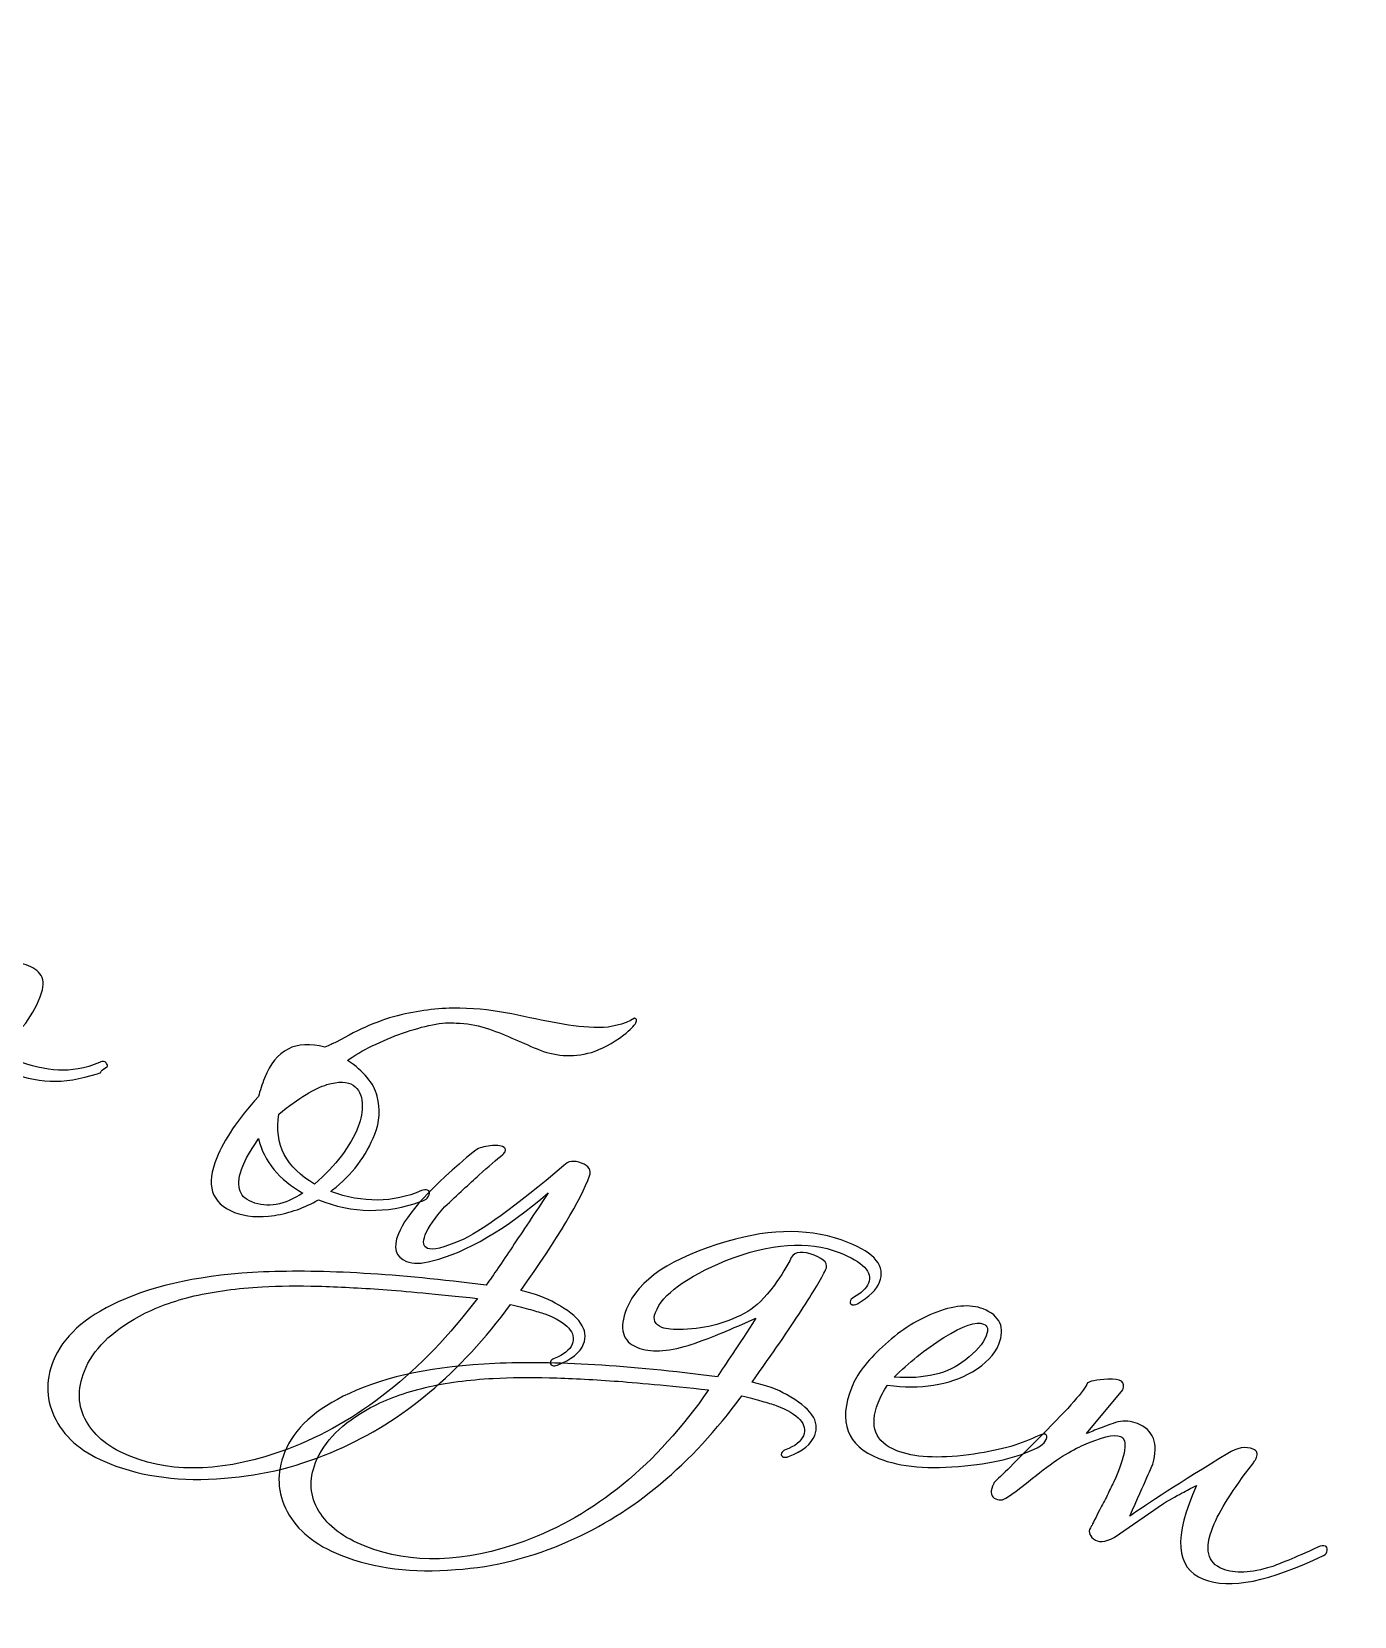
# Model space of a CAD drawing. Header units: centimetres. Extents: x -32 to 84, y -99 to 5.
# Drawn here: x -17.424 to -16.02, y -74.824 to -73.142 of the extents above; entities that cross this region are included whole.
import ezdxf

# ---------------------------------------------------------------- set-up
doc = ezdxf.new("R2010")
doc.units = ezdxf.units.CM
doc.header["$MEASUREMENT"] = 0
doc.layers.add('layer 1', color=7, linetype='Continuous')

msp = doc.modelspace()

# ---------------------------------------------------------------- linework, layer by layer
at = {"layer": 'layer 1', "color": 250, "lineweight": 18}
for points in [[(-30.00319, -65.6873), (-30.00319, -65.6873), (-11.00319, -65.6873), (-11.00319, -65.6873), (-11.00319, -65.6873), (-11.00319, -65.6873), (-11.00319, -84.6873), (-11.00319, -84.6873), (-11.00319, -84.6873), (-11.00319, -84.6873), (-30.00319, -84.6873), (-30.00319, -84.6873), (-30.00319, -84.6873), (-30.00319, -84.6873), (-30.00319, -65.6873), (-30.00319, -65.6873)], [(-18.00672, -70.40423), (-18.00672, -70.40423), (-11.49789, -72.98013), (-11.49789, -72.98013), (-11.49789, -72.98013), (-11.49789, -72.98013), (-14.44177, -80.41878), (-14.44177, -80.41878), (-14.44177, -80.41878), (-14.44177, -80.41878), (-20.9506, -77.84289), (-20.9506, -77.84289), (-20.9506, -77.84289), (-20.9506, -77.84289), (-18.00672, -70.40423), (-18.00672, -70.40423)], [(-17.74102, -71.09163), (-17.74102, -71.09163), (-12.16203, -73.29954), (-12.16203, -73.29954), (-12.16203, -73.29954), (-12.16203, -73.29954), (-14.36994, -78.87853), (-14.36994, -78.87853), (-14.36994, -78.87853), (-14.36994, -78.87853), (-19.94893, -76.67062), (-19.94893, -76.67062), (-19.94893, -76.67062), (-19.94893, -76.67062), (-17.74102, -71.09163), (-17.74102, -71.09163)]]:
    msp.add_open_spline(points, degree=3, knots=[0, 0, 0, 0, 0.2, 0.2, 0.2, 0.2, 0.4, 0.4, 0.4, 0.4, 0.6, 0.6, 0.6, 0.6, 1, 1, 1, 1], dxfattribs=at)
at = {"layer": 'layer 1', "color": 250}
for points, knots in [([(-17.49796, -74.19604), (-17.50149, -74.18371), (-17.50149, -74.1731), (-17.49796, -74.16419), (-17.49796, -74.16419), (-17.49444, -74.15529), (-17.48901, -74.14819), (-17.48166, -74.1429), (-17.48166, -74.1429), (-17.47431, -74.13762), (-17.46607, -74.13405), (-17.45693, -74.1322), (-17.45693, -74.1322), (-17.44779, -74.13035), (-17.43955, -74.13025), (-17.43222, -74.13189), (-17.43222, -74.13189), (-17.42488, -74.13353), (-17.41916, -74.13685), (-17.41503, -74.14185), (-17.41503, -74.14185), (-17.41092, -74.14684), (-17.41033, -74.15358), (-17.41328, -74.16209), (-17.41328, -74.16209), (-17.42074, -74.1852), (-17.43569, -74.20493), (-17.45813, -74.22126), (-17.45813, -74.22126), (-17.45813, -74.22126), (-17.46161, -74.22366), (-17.46161, -74.22366), (-17.46161, -74.22366), (-17.45898, -74.22554), (-17.45598, -74.22726), (-17.4526, -74.22881), (-17.4526, -74.22881), (-17.44922, -74.23035), (-17.44554, -74.23193), (-17.44154, -74.23351), (-17.44154, -74.23351), (-17.42431, -74.23991), (-17.40891, -74.24347), (-17.39534, -74.24422), (-17.39534, -74.24422), (-17.38176, -74.24497), (-17.36726, -74.2423), (-17.35181, -74.23622), (-17.35181, -74.23622), (-17.35001, -74.23484), (-17.34801, -74.23457), (-17.34582, -74.23544), (-17.34582, -74.23544), (-17.34511, -74.23572), (-17.34441, -74.23663), (-17.34375, -74.23816), (-17.34375, -74.23816), (-17.34309, -74.23967), (-17.34327, -74.24066), (-17.34429, -74.2411), (-17.34429, -74.2411), (-17.34864, -74.24358), (-17.35064, -74.2452), (-17.35031, -74.24597), (-17.35031, -74.24597), (-17.34998, -74.24672), (-17.35119, -74.24739), (-17.35395, -74.24799), (-17.35395, -74.24799), (-17.37223, -74.25379), (-17.38892, -74.25643), (-17.40406, -74.2559), (-17.40406, -74.2559), (-17.4192, -74.25537), (-17.43542, -74.25148), (-17.45271, -74.24422), (-17.45271, -74.24422), (-17.46034, -74.2412), (-17.46743, -74.23734), (-17.47398, -74.23264), (-17.47398, -74.23264), (-17.48854, -74.24075), (-17.50396, -74.24599), (-17.52025, -74.24838), (-17.52025, -74.24838), (-17.53654, -74.25076), (-17.5505, -74.24965), (-17.56212, -74.24505), (-17.56212, -74.24505), (-17.58684, -74.23527), (-17.59308, -74.21598), (-17.58085, -74.1872), (-17.58085, -74.1872), (-17.57251, -74.16611), (-17.55892, -74.14533), (-17.54008, -74.12483), (-17.54008, -74.12483), (-17.52126, -74.10433), (-17.49934, -74.08641), (-17.47437, -74.07108), (-17.47437, -74.07108), (-17.46791, -74.06648), (-17.45902, -74.06685), (-17.44768, -74.07218), (-17.44768, -74.07218), (-17.43925, -74.07636), (-17.43597, -74.08081), (-17.43784, -74.08553), (-17.43784, -74.08553), (-17.43913, -74.0867), (-17.44019, -74.08776), (-17.44098, -74.0887), (-17.44098, -74.0887), (-17.4522, -74.09687), (-17.46242, -74.10439), (-17.47166, -74.11124), (-17.47166, -74.11124), (-17.48088, -74.1181), (-17.48632, -74.12204), (-17.48799, -74.12306), (-17.48799, -74.12306), (-17.49372, -74.12794), (-17.49944, -74.13261), (-17.5052, -74.13706), (-17.5052, -74.13706), (-17.51096, -74.14151), (-17.51649, -74.14646), (-17.52181, -74.15192), (-17.52181, -74.15192), (-17.52711, -74.1574), (-17.53245, -74.16368), (-17.53779, -74.17082), (-17.53779, -74.17082), (-17.54314, -74.17795), (-17.54837, -74.18639), (-17.55349, -74.19614), (-17.55349, -74.19614), (-17.5581, -74.20566), (-17.55947, -74.21363), (-17.55759, -74.22005), (-17.55759, -74.22005), (-17.55572, -74.22647), (-17.55114, -74.23111), (-17.54388, -74.23399), (-17.54388, -74.23399), (-17.52716, -74.24061), (-17.5091, -74.23745), (-17.4897, -74.22454), (-17.4897, -74.22454), (-17.48904, -74.22395), (-17.48836, -74.22328), (-17.48763, -74.22252), (-17.48763, -74.22252), (-17.48691, -74.22175), (-17.48622, -74.22107), (-17.48557, -74.22049), (-17.48557, -74.22049), (-17.48958, -74.2147), (-17.49371, -74.20655), (-17.49796, -74.19604)], [0, 0, 0, 0, 0.0243902, 0.0243902, 0.0243902, 0.0243902, 0.0487805, 0.0487805, 0.0487805, 0.0487805, 0.0731707, 0.0731707, 0.0731707, 0.0731707, 0.097561, 0.097561, 0.097561, 0.097561, 0.1219512, 0.1219512, 0.1219512, 0.1219512, 0.1463415, 0.1463415, 0.1463415, 0.1463415, 0.1707317, 0.1707317, 0.1707317, 0.1707317, 0.195122, 0.195122, 0.195122, 0.195122, 0.2195122, 0.2195122, 0.2195122, 0.2195122, 0.2439024, 0.2439024, 0.2439024, 0.2439024, 0.2682927, 0.2682927, 0.2682927, 0.2682927, 0.2926829, 0.2926829, 0.2926829, 0.2926829, 0.3170732, 0.3170732, 0.3170732, 0.3170732, 0.3414634, 0.3414634, 0.3414634, 0.3414634, 0.3658537, 0.3658537, 0.3658537, 0.3658537, 0.3902439, 0.3902439, 0.3902439, 0.3902439, 0.4146341, 0.4146341, 0.4146341, 0.4146341, 0.4390244, 0.4390244, 0.4390244, 0.4390244, 0.4634146, 0.4634146, 0.4634146, 0.4634146, 0.4878049, 0.4878049, 0.4878049, 0.4878049, 0.5121951, 0.5121951, 0.5121951, 0.5121951, 0.5365854, 0.5365854, 0.5365854, 0.5365854, 0.5609756, 0.5609756, 0.5609756, 0.5609756, 0.5853659, 0.5853659, 0.5853659, 0.5853659, 0.6097561, 0.6097561, 0.6097561, 0.6097561, 0.6341463, 0.6341463, 0.6341463, 0.6341463, 0.6585366, 0.6585366, 0.6585366, 0.6585366, 0.6829268, 0.6829268, 0.6829268, 0.6829268, 0.7073171, 0.7073171, 0.7073171, 0.7073171, 0.7317073, 0.7317073, 0.7317073, 0.7317073, 0.7560976, 0.7560976, 0.7560976, 0.7560976, 0.7804878, 0.7804878, 0.7804878, 0.7804878, 0.804878, 0.804878, 0.804878, 0.804878, 0.8292683, 0.8292683, 0.8292683, 0.8292683, 0.8536585, 0.8536585, 0.8536585, 0.8536585, 0.8780488, 0.8780488, 0.8780488, 0.8780488, 0.902439, 0.902439, 0.902439, 0.902439, 0.9268293, 0.9268293, 0.9268293, 0.9268293, 0.9512195, 0.9512195, 0.9512195, 0.9512195, 1, 1, 1, 1]), ([(-17.08856, -74.23385), (-17.07125, -74.24532), (-17.06081, -74.25797), (-17.05723, -74.27178), (-17.05723, -74.27178), (-17.05366, -74.28559), (-17.05447, -74.29905), (-17.05964, -74.31213), (-17.05964, -74.31213), (-17.06885, -74.33539), (-17.0838, -74.35512), (-17.10451, -74.3713), (-17.10451, -74.3713), (-17.10451, -74.3713), (-17.10645, -74.37305), (-17.10645, -74.37305), (-17.10645, -74.37305), (-17.07222, -74.38534), (-17.04014, -74.385), (-17.01021, -74.37205), (-17.01021, -74.37205), (-17.00768, -74.37094), (-17.0055, -74.37076), (-17.00369, -74.37147), (-17.00369, -74.37147), (-17.00151, -74.37234), (-17.00092, -74.37404), (-17.00192, -74.37659), (-17.00192, -74.37659), (-17.00336, -74.38022), (-17.00641, -74.38259), (-17.01104, -74.38369), (-17.01104, -74.38369), (-17.04729, -74.39667), (-17.0834, -74.39604), (-17.11938, -74.3818), (-17.11938, -74.3818), (-17.13408, -74.39028), (-17.14971, -74.39577), (-17.16624, -74.39825), (-17.16624, -74.39825), (-17.18278, -74.40074), (-17.19686, -74.39969), (-17.2085, -74.39509), (-17.2085, -74.39509), (-17.23321, -74.3853), (-17.23945, -74.36602), (-17.22721, -74.33724), (-17.22721, -74.33724), (-17.21959, -74.31797), (-17.20491, -74.29626), (-17.18314, -74.27207), (-17.18314, -74.27207), (-17.18236, -74.26903), (-17.18141, -74.26583), (-17.18029, -74.26249), (-17.18029, -74.26249), (-17.17918, -74.25914), (-17.17798, -74.25584), (-17.17669, -74.25257), (-17.17669, -74.25257), (-17.16475, -74.2224), (-17.1434, -74.21151), (-17.11268, -74.21988), (-17.11268, -74.21988), (-17.11014, -74.21878), (-17.10795, -74.21776), (-17.10611, -74.21682), (-17.10611, -74.21682), (-17.10426, -74.21586), (-17.10239, -74.21514), (-17.1005, -74.21462), (-17.1005, -74.21462), (-17.07632, -74.20023), (-17.05335, -74.19051), (-17.03159, -74.18546), (-17.03159, -74.18546), (-17.00984, -74.18041), (-16.98915, -74.17808), (-16.96956, -74.17848), (-16.96956, -74.17848), (-16.94995, -74.17888), (-16.93154, -74.18092), (-16.91429, -74.1846), (-16.91429, -74.1846), (-16.89702, -74.18827), (-16.88078, -74.19155), (-16.86553, -74.19443), (-16.86553, -74.19443), (-16.85027, -74.19731), (-16.83583, -74.19883), (-16.82222, -74.19896), (-16.82222, -74.19896), (-16.80861, -74.19908), (-16.79587, -74.19583), (-16.784, -74.18918), (-16.784, -74.18918), (-16.78152, -74.18931), (-16.78112, -74.19095), (-16.78278, -74.19407), (-16.78278, -74.19407), (-16.78444, -74.1972), (-16.78863, -74.20142), (-16.79536, -74.20675), (-16.79536, -74.20675), (-16.80788, -74.21608), (-16.81937, -74.22226), (-16.82981, -74.22528), (-16.82981, -74.22528), (-16.84025, -74.22828), (-16.85025, -74.22937), (-16.85979, -74.22854), (-16.85979, -74.22854), (-16.86934, -74.2277), (-16.87852, -74.22543), (-16.88736, -74.22173), (-16.88736, -74.22173), (-16.89619, -74.21802), (-16.90517, -74.21416), (-16.91429, -74.21013), (-16.91429, -74.21013), (-16.92342, -74.20609), (-16.93281, -74.20248), (-16.94248, -74.19928), (-16.94248, -74.19928), (-16.95214, -74.19609), (-16.96242, -74.19444), (-16.9733, -74.19433), (-16.9733, -74.19433), (-16.98006, -74.19334), (-16.98848, -74.1939), (-16.99856, -74.19601), (-16.99856, -74.19601), (-17.00864, -74.19812), (-17.01917, -74.20109), (-17.03015, -74.20494), (-17.03015, -74.20494), (-17.04114, -74.20879), (-17.05184, -74.21328), (-17.06228, -74.2184), (-17.06228, -74.2184), (-17.0727, -74.22351), (-17.08147, -74.22866), (-17.08856, -74.23385)], [0, 0, 0, 0, 0.027027, 0.027027, 0.027027, 0.027027, 0.0540541, 0.0540541, 0.0540541, 0.0540541, 0.0810811, 0.0810811, 0.0810811, 0.0810811, 0.1081081, 0.1081081, 0.1081081, 0.1081081, 0.1351351, 0.1351351, 0.1351351, 0.1351351, 0.1621622, 0.1621622, 0.1621622, 0.1621622, 0.1891892, 0.1891892, 0.1891892, 0.1891892, 0.2162162, 0.2162162, 0.2162162, 0.2162162, 0.2432432, 0.2432432, 0.2432432, 0.2432432, 0.2702703, 0.2702703, 0.2702703, 0.2702703, 0.2972973, 0.2972973, 0.2972973, 0.2972973, 0.3243243, 0.3243243, 0.3243243, 0.3243243, 0.3513514, 0.3513514, 0.3513514, 0.3513514, 0.3783784, 0.3783784, 0.3783784, 0.3783784, 0.4054054, 0.4054054, 0.4054054, 0.4054054, 0.4324324, 0.4324324, 0.4324324, 0.4324324, 0.4594595, 0.4594595, 0.4594595, 0.4594595, 0.4864865, 0.4864865, 0.4864865, 0.4864865, 0.5135135, 0.5135135, 0.5135135, 0.5135135, 0.5405405, 0.5405405, 0.5405405, 0.5405405, 0.5675676, 0.5675676, 0.5675676, 0.5675676, 0.5945946, 0.5945946, 0.5945946, 0.5945946, 0.6216216, 0.6216216, 0.6216216, 0.6216216, 0.6486486, 0.6486486, 0.6486486, 0.6486486, 0.6756757, 0.6756757, 0.6756757, 0.6756757, 0.7027027, 0.7027027, 0.7027027, 0.7027027, 0.7297297, 0.7297297, 0.7297297, 0.7297297, 0.7567568, 0.7567568, 0.7567568, 0.7567568, 0.7837838, 0.7837838, 0.7837838, 0.7837838, 0.8108108, 0.8108108, 0.8108108, 0.8108108, 0.8378378, 0.8378378, 0.8378378, 0.8378378, 0.8648649, 0.8648649, 0.8648649, 0.8648649, 0.8918919, 0.8918919, 0.8918919, 0.8918919, 0.9189189, 0.9189189, 0.9189189, 0.9189189, 0.9459459, 0.9459459, 0.9459459, 0.9459459, 1, 1, 1, 1]), ([(-17.12347, -74.36505), (-17.10096, -74.34538), (-17.08555, -74.325), (-17.0772, -74.30392), (-17.0772, -74.30392), (-17.07418, -74.29629), (-17.07283, -74.2881), (-17.07316, -74.27935), (-17.07316, -74.27935), (-17.07348, -74.27061), (-17.07663, -74.26421), (-17.08259, -74.26017), (-17.08259, -74.26017), (-17.08856, -74.25613), (-17.09783, -74.25593), (-17.11041, -74.25956), (-17.11041, -74.25956), (-17.12299, -74.2632), (-17.14003, -74.27359), (-17.16152, -74.29073), (-17.16152, -74.29073), (-17.16641, -74.32325), (-17.15372, -74.34804), (-17.12347, -74.36505)], [0, 0, 0, 0, 0.1428571, 0.1428571, 0.1428571, 0.1428571, 0.2857143, 0.2857143, 0.2857143, 0.2857143, 0.4285714, 0.4285714, 0.4285714, 0.4285714, 0.5714286, 0.5714286, 0.5714286, 0.5714286, 0.7142857, 0.7142857, 0.7142857, 0.7142857, 1, 1, 1, 1]), ([(-16.85909, -74.34547), (-16.85461, -74.34052), (-16.84837, -74.33962), (-16.84037, -74.34278), (-16.84037, -74.34278), (-16.83238, -74.34595), (-16.82954, -74.35044), (-16.83184, -74.35626), (-16.83184, -74.35626), (-16.84103, -74.38161), (-16.86531, -74.42224), (-16.90466, -74.47813), (-16.90466, -74.47813), (-16.88962, -74.48156), (-16.87748, -74.48595), (-16.86825, -74.49129), (-16.86825, -74.49129), (-16.84229, -74.50534), (-16.83225, -74.51982), (-16.83815, -74.53472), (-16.83815, -74.53472), (-16.84174, -74.54381), (-16.85101, -74.55128), (-16.86594, -74.55715), (-16.86594, -74.55715), (-16.86797, -74.55802), (-16.8697, -74.55817), (-16.87116, -74.55759), (-16.87116, -74.55759), (-16.87335, -74.55673), (-16.87407, -74.5554), (-16.87335, -74.55358), (-16.87335, -74.55358), (-16.87277, -74.55212), (-16.87147, -74.55096), (-16.86945, -74.55008), (-16.86945, -74.55008), (-16.85908, -74.54619), (-16.85268, -74.54116), (-16.85024, -74.53498), (-16.85024, -74.53498), (-16.84549, -74.52299), (-16.8551, -74.51224), (-16.87909, -74.50275), (-16.87909, -74.50275), (-16.88323, -74.50153), (-16.88832, -74.50004), (-16.89436, -74.49829), (-16.89436, -74.49829), (-16.90038, -74.49654), (-16.90743, -74.49469), (-16.91549, -74.49276), (-16.91549, -74.49276), (-16.96916, -74.56568), (-17.03048, -74.61708), (-17.09947, -74.64695), (-17.09947, -74.64695), (-17.1378, -74.66415), (-17.17772, -74.6742), (-17.21922, -74.6771), (-17.21922, -74.6771), (-17.2645, -74.68105), (-17.30513, -74.6759), (-17.34112, -74.66166), (-17.34112, -74.66166), (-17.36837, -74.65088), (-17.38729, -74.6355), (-17.3979, -74.61555), (-17.3979, -74.61555), (-17.4085, -74.59559), (-17.40948, -74.57471), (-17.40084, -74.55289), (-17.40084, -74.55289), (-17.39078, -74.52745), (-17.36778, -74.5065), (-17.33184, -74.49004), (-17.33184, -74.49004), (-17.2922, -74.47168), (-17.24083, -74.46111), (-17.17773, -74.45834), (-17.17773, -74.45834), (-17.11463, -74.45557), (-17.03587, -74.46025), (-16.94148, -74.47239), (-16.94148, -74.47239), (-16.93383, -74.46154), (-16.92456, -74.44797), (-16.9137, -74.43168), (-16.9137, -74.43168), (-16.90284, -74.41538), (-16.89011, -74.39624), (-16.87553, -74.37427), (-16.87553, -74.37427), (-16.92076, -74.41312), (-16.96182, -74.43723), (-16.99874, -74.44658), (-16.99874, -74.44658), (-17.01005, -74.44967), (-17.01916, -74.44985), (-17.02606, -74.44712), (-17.02606, -74.44712), (-17.03769, -74.44251), (-17.04056, -74.43276), (-17.03466, -74.41786), (-17.03466, -74.41786), (-17.02646, -74.39714), (-16.99953, -74.36786), (-16.95386, -74.33003), (-16.95386, -74.33003), (-16.95076, -74.32748), (-16.94596, -74.3257), (-16.93946, -74.3247), (-16.93946, -74.3247), (-16.93297, -74.32369), (-16.9279, -74.32391), (-16.92427, -74.32535), (-16.92427, -74.32535), (-16.92137, -74.3265), (-16.92034, -74.32816), (-16.9212, -74.33034), (-16.9212, -74.33034), (-16.92135, -74.3307), (-16.92222, -74.33184), (-16.92381, -74.33373), (-16.92381, -74.33373), (-16.93054, -74.33905), (-16.93898, -74.34632), (-16.94915, -74.35554), (-16.94915, -74.35554), (-16.95931, -74.36476), (-16.97145, -74.37604), (-16.98554, -74.38937), (-16.98554, -74.38937), (-16.99596, -74.40081), (-17.00282, -74.41069), (-17.00613, -74.41906), (-17.00613, -74.41906), (-17.00915, -74.42669), (-17.0083, -74.43144), (-17.00357, -74.43331), (-17.00357, -74.43331), (-16.99812, -74.43547), (-16.98677, -74.43282), (-16.96953, -74.42535), (-16.96953, -74.42535), (-16.94771, -74.41591), (-16.9109, -74.38928), (-16.85909, -74.34547)], [0, 0, 0, 0, 0.0263158, 0.0263158, 0.0263158, 0.0263158, 0.0526316, 0.0526316, 0.0526316, 0.0526316, 0.0789474, 0.0789474, 0.0789474, 0.0789474, 0.1052632, 0.1052632, 0.1052632, 0.1052632, 0.1315789, 0.1315789, 0.1315789, 0.1315789, 0.1578947, 0.1578947, 0.1578947, 0.1578947, 0.1842105, 0.1842105, 0.1842105, 0.1842105, 0.2105263, 0.2105263, 0.2105263, 0.2105263, 0.2368421, 0.2368421, 0.2368421, 0.2368421, 0.2631579, 0.2631579, 0.2631579, 0.2631579, 0.2894737, 0.2894737, 0.2894737, 0.2894737, 0.3157895, 0.3157895, 0.3157895, 0.3157895, 0.3421053, 0.3421053, 0.3421053, 0.3421053, 0.3684211, 0.3684211, 0.3684211, 0.3684211, 0.3947368, 0.3947368, 0.3947368, 0.3947368, 0.4210526, 0.4210526, 0.4210526, 0.4210526, 0.4473684, 0.4473684, 0.4473684, 0.4473684, 0.4736842, 0.4736842, 0.4736842, 0.4736842, 0.5, 0.5, 0.5, 0.5, 0.5263158, 0.5263158, 0.5263158, 0.5263158, 0.5526316, 0.5526316, 0.5526316, 0.5526316, 0.5789474, 0.5789474, 0.5789474, 0.5789474, 0.6052632, 0.6052632, 0.6052632, 0.6052632, 0.6315789, 0.6315789, 0.6315789, 0.6315789, 0.6578947, 0.6578947, 0.6578947, 0.6578947, 0.6842105, 0.6842105, 0.6842105, 0.6842105, 0.7105263, 0.7105263, 0.7105263, 0.7105263, 0.7368421, 0.7368421, 0.7368421, 0.7368421, 0.7631579, 0.7631579, 0.7631579, 0.7631579, 0.7894737, 0.7894737, 0.7894737, 0.7894737, 0.8157895, 0.8157895, 0.8157895, 0.8157895, 0.8421053, 0.8421053, 0.8421053, 0.8421053, 0.8684211, 0.8684211, 0.8684211, 0.8684211, 0.8947368, 0.8947368, 0.8947368, 0.8947368, 0.9210526, 0.9210526, 0.9210526, 0.9210526, 0.9473684, 0.9473684, 0.9473684, 0.9473684, 1, 1, 1, 1]), ([(-17.1832, -74.31683), (-17.1832, -74.31683), (-17.18341, -74.31737), (-17.18341, -74.31737), (-17.18341, -74.31737), (-17.19165, -74.32967), (-17.19712, -74.33926), (-17.19985, -74.34617), (-17.19985, -74.34617), (-17.20762, -74.3658), (-17.20442, -74.37842), (-17.19024, -74.38403), (-17.19024, -74.38403), (-17.17353, -74.39064), (-17.15547, -74.38749), (-17.13606, -74.37457), (-17.13606, -74.37457), (-17.16116, -74.36044), (-17.17687, -74.34119), (-17.1832, -74.31683)], [0, 0, 0, 0, 0.1666667, 0.1666667, 0.1666667, 0.1666667, 0.3333333, 0.3333333, 0.3333333, 0.3333333, 0.5, 0.5, 0.5, 0.5, 0.6666667, 0.6666667, 0.6666667, 0.6666667, 1, 1, 1, 1]), ([(-16.54762, -74.49207), (-16.55015, -74.49317), (-16.55196, -74.4935), (-16.55305, -74.49307), (-16.55305, -74.49307), (-16.55523, -74.49221), (-16.55589, -74.49068), (-16.55503, -74.48851), (-16.55503, -74.48851), (-16.55474, -74.48778), (-16.5537, -74.48672), (-16.55188, -74.48533), (-16.55188, -74.48533), (-16.54333, -74.48073), (-16.53799, -74.4757), (-16.53583, -74.47025), (-16.53583, -74.47025), (-16.53122, -74.45862), (-16.54164, -74.44777), (-16.56708, -74.4377), (-16.56708, -74.4377), (-16.59979, -74.42475), (-16.63981, -74.42762), (-16.68714, -74.44631), (-16.68714, -74.44631), (-16.72931, -74.46367), (-16.75422, -74.48198), (-16.76184, -74.50124), (-16.76184, -74.50124), (-16.76486, -74.50887), (-16.76256, -74.51419), (-16.75492, -74.51722), (-16.75492, -74.51722), (-16.7502, -74.51909), (-16.74268, -74.51975), (-16.73238, -74.5192), (-16.73238, -74.5192), (-16.7077, -74.51846), (-16.68483, -74.51217), (-16.66375, -74.50033), (-16.66375, -74.50033), (-16.65542, -74.49522), (-16.64606, -74.48589), (-16.63566, -74.47235), (-16.63566, -74.47235), (-16.62814, -74.46188), (-16.62216, -74.45206), (-16.61769, -74.4429), (-16.61769, -74.4429), (-16.6135, -74.43656), (-16.60541, -74.43577), (-16.59341, -74.44052), (-16.59341, -74.44052), (-16.58215, -74.44497), (-16.5781, -74.45015), (-16.58127, -74.45605), (-16.58127, -74.45605), (-16.58574, -74.46521), (-16.59443, -74.47974), (-16.60736, -74.49964), (-16.60736, -74.49964), (-16.62028, -74.51953), (-16.6376, -74.54472), (-16.65933, -74.57522), (-16.65933, -74.57522), (-16.6443, -74.57865), (-16.63217, -74.58303), (-16.62293, -74.58837), (-16.62293, -74.58837), (-16.59696, -74.60243), (-16.58692, -74.61691), (-16.59282, -74.63181), (-16.59282, -74.63181), (-16.59642, -74.64089), (-16.60568, -74.64837), (-16.62062, -74.65423), (-16.62062, -74.65423), (-16.62265, -74.6551), (-16.62439, -74.65526), (-16.62584, -74.65468), (-16.62584, -74.65468), (-16.62802, -74.65382), (-16.62876, -74.65248), (-16.62804, -74.65066), (-16.62804, -74.65066), (-16.62746, -74.6492), (-16.62616, -74.64804), (-16.62412, -74.64716), (-16.62412, -74.64716), (-16.61376, -74.64327), (-16.60736, -74.63825), (-16.60491, -74.63207), (-16.60491, -74.63207), (-16.60017, -74.62008), (-16.60978, -74.60933), (-16.63376, -74.59984), (-16.63376, -74.59984), (-16.63792, -74.59862), (-16.643, -74.59713), (-16.64903, -74.59538), (-16.64903, -74.59538), (-16.65506, -74.59362), (-16.66211, -74.59178), (-16.67017, -74.58985), (-16.67017, -74.58985), (-16.72383, -74.66277), (-16.78516, -74.71417), (-16.85415, -74.74404), (-16.85415, -74.74404), (-16.89247, -74.76123), (-16.93239, -74.77129), (-16.9739, -74.77419), (-16.9739, -74.77419), (-17.01919, -74.77814), (-17.05981, -74.77299), (-17.09579, -74.75875), (-17.09579, -74.75875), (-17.12304, -74.74797), (-17.14198, -74.73258), (-17.15257, -74.71264), (-17.15257, -74.71264), (-17.16317, -74.69267), (-17.16415, -74.67179), (-17.15552, -74.64998), (-17.15552, -74.64998), (-17.14545, -74.62454), (-17.12245, -74.60359), (-17.08651, -74.58713), (-17.08651, -74.58713), (-17.04688, -74.56877), (-16.99551, -74.5582), (-16.93242, -74.55543), (-16.93242, -74.55543), (-16.86931, -74.55266), (-16.79056, -74.55733), (-16.69616, -74.56948), (-16.69616, -74.56948), (-16.69197, -74.56314), (-16.6865, -74.5549), (-16.67976, -74.54475), (-16.67976, -74.54475), (-16.67301, -74.53461), (-16.66482, -74.52218), (-16.65523, -74.50749), (-16.65523, -74.50749), (-16.65523, -74.50749), (-16.67349, -74.51539), (-16.67349, -74.51539), (-16.67349, -74.51539), (-16.68618, -74.52088), (-16.69697, -74.52533), (-16.70589, -74.52874), (-16.70589, -74.52874), (-16.71481, -74.53215), (-16.72191, -74.5347), (-16.72719, -74.53639), (-16.72719, -74.53639), (-16.7496, -74.54307), (-16.76753, -74.54375), (-16.78097, -74.53843), (-16.78097, -74.53843), (-16.79697, -74.5321), (-16.80079, -74.5184), (-16.79245, -74.49732), (-16.79245, -74.49732), (-16.78036, -74.46679), (-16.74489, -74.443), (-16.68601, -74.42594), (-16.68601, -74.42594), (-16.63794, -74.41176), (-16.59519, -74.41207), (-16.55776, -74.42688), (-16.55776, -74.42688), (-16.52868, -74.43839), (-16.51746, -74.45251), (-16.52407, -74.46922), (-16.52407, -74.46922), (-16.52724, -74.47723), (-16.53508, -74.48484), (-16.54762, -74.49207)], [0, 0, 0, 0, 0.0217391, 0.0217391, 0.0217391, 0.0217391, 0.0434783, 0.0434783, 0.0434783, 0.0434783, 0.0652174, 0.0652174, 0.0652174, 0.0652174, 0.0869565, 0.0869565, 0.0869565, 0.0869565, 0.1086957, 0.1086957, 0.1086957, 0.1086957, 0.1304348, 0.1304348, 0.1304348, 0.1304348, 0.1521739, 0.1521739, 0.1521739, 0.1521739, 0.173913, 0.173913, 0.173913, 0.173913, 0.1956522, 0.1956522, 0.1956522, 0.1956522, 0.2173913, 0.2173913, 0.2173913, 0.2173913, 0.2391304, 0.2391304, 0.2391304, 0.2391304, 0.2608696, 0.2608696, 0.2608696, 0.2608696, 0.2826087, 0.2826087, 0.2826087, 0.2826087, 0.3043478, 0.3043478, 0.3043478, 0.3043478, 0.326087, 0.326087, 0.326087, 0.326087, 0.3478261, 0.3478261, 0.3478261, 0.3478261, 0.3695652, 0.3695652, 0.3695652, 0.3695652, 0.3913043, 0.3913043, 0.3913043, 0.3913043, 0.4130435, 0.4130435, 0.4130435, 0.4130435, 0.4347826, 0.4347826, 0.4347826, 0.4347826, 0.4565217, 0.4565217, 0.4565217, 0.4565217, 0.4782609, 0.4782609, 0.4782609, 0.4782609, 0.5, 0.5, 0.5, 0.5, 0.5217391, 0.5217391, 0.5217391, 0.5217391, 0.5434783, 0.5434783, 0.5434783, 0.5434783, 0.5652174, 0.5652174, 0.5652174, 0.5652174, 0.5869565, 0.5869565, 0.5869565, 0.5869565, 0.6086957, 0.6086957, 0.6086957, 0.6086957, 0.6304348, 0.6304348, 0.6304348, 0.6304348, 0.6521739, 0.6521739, 0.6521739, 0.6521739, 0.673913, 0.673913, 0.673913, 0.673913, 0.6956522, 0.6956522, 0.6956522, 0.6956522, 0.7173913, 0.7173913, 0.7173913, 0.7173913, 0.7391304, 0.7391304, 0.7391304, 0.7391304, 0.7608696, 0.7608696, 0.7608696, 0.7608696, 0.7826087, 0.7826087, 0.7826087, 0.7826087, 0.8043478, 0.8043478, 0.8043478, 0.8043478, 0.826087, 0.826087, 0.826087, 0.826087, 0.8478261, 0.8478261, 0.8478261, 0.8478261, 0.8695652, 0.8695652, 0.8695652, 0.8695652, 0.8913043, 0.8913043, 0.8913043, 0.8913043, 0.9130435, 0.9130435, 0.9130435, 0.9130435, 0.9347826, 0.9347826, 0.9347826, 0.9347826, 0.9565217, 0.9565217, 0.9565217, 0.9565217, 1, 1, 1, 1]), ([(-16.95079, -74.48636), (-16.99435, -74.48172), (-17.0278, -74.47859), (-17.05109, -74.47693), (-17.05109, -74.47693), (-17.07564, -74.4752), (-17.0985, -74.47403), (-17.11969, -74.47342), (-17.11969, -74.47342), (-17.1409, -74.4728), (-17.16075, -74.47304), (-17.17925, -74.47413), (-17.17925, -74.47413), (-17.20545, -74.47554), (-17.22942, -74.47877), (-17.25118, -74.48381), (-17.25118, -74.48381), (-17.27294, -74.48887), (-17.29236, -74.49599), (-17.30946, -74.50521), (-17.30946, -74.50521), (-17.33945, -74.5215), (-17.3589, -74.54091), (-17.36782, -74.56345), (-17.36782, -74.56345), (-17.37559, -74.58308), (-17.37487, -74.6009), (-17.36567, -74.61695), (-17.36567, -74.61695), (-17.35646, -74.63299), (-17.34077, -74.6454), (-17.3186, -74.65417), (-17.3186, -74.65417), (-17.27208, -74.67258), (-17.21686, -74.67006), (-17.15293, -74.64659), (-17.15293, -74.64659), (-17.07733, -74.61809), (-17.00995, -74.56468), (-16.95079, -74.48636)], [0, 0, 0, 0, 0.0909091, 0.0909091, 0.0909091, 0.0909091, 0.1818182, 0.1818182, 0.1818182, 0.1818182, 0.2727273, 0.2727273, 0.2727273, 0.2727273, 0.3636364, 0.3636364, 0.3636364, 0.3636364, 0.4545455, 0.4545455, 0.4545455, 0.4545455, 0.5454545, 0.5454545, 0.5454545, 0.5454545, 0.6363636, 0.6363636, 0.6363636, 0.6363636, 0.7272727, 0.7272727, 0.7272727, 0.7272727, 0.8181818, 0.8181818, 0.8181818, 0.8181818, 1, 1, 1, 1]), ([(-16.35316, -74.64279), (-16.37257, -74.65361), (-16.39933, -74.66067), (-16.43343, -74.66399), (-16.43343, -74.66399), (-16.47116, -74.66798), (-16.50165, -74.66536), (-16.52491, -74.65616), (-16.52491, -74.65616), (-16.55871, -74.64278), (-16.56827, -74.61756), (-16.5536, -74.58049), (-16.5536, -74.58049), (-16.54828, -74.56705), (-16.53742, -74.55285), (-16.52099, -74.53792), (-16.52099, -74.53792), (-16.50414, -74.52189), (-16.48621, -74.51006), (-16.46723, -74.50244), (-16.46723, -74.50244), (-16.4457, -74.49373), (-16.42804, -74.4921), (-16.41423, -74.49756), (-16.41423, -74.49756), (-16.39605, -74.50476), (-16.39049, -74.51726), (-16.39754, -74.53507), (-16.39754, -74.53507), (-16.40185, -74.54597), (-16.41118, -74.55573), (-16.42552, -74.56435), (-16.42552, -74.56435), (-16.45044, -74.57844), (-16.48047, -74.58316), (-16.51561, -74.5785), (-16.51561, -74.5785), (-16.51951, -74.5841), (-16.52283, -74.59036), (-16.52556, -74.59726), (-16.52556, -74.59726), (-16.53535, -74.62197), (-16.52879, -74.63887), (-16.50589, -74.64793), (-16.50589, -74.64793), (-16.48772, -74.65512), (-16.46224, -74.65659), (-16.42944, -74.65233), (-16.42944, -74.65233), (-16.41436, -74.65031), (-16.40093, -74.64775), (-16.38919, -74.64462), (-16.38919, -74.64462), (-16.37744, -74.64149), (-16.36711, -74.63769), (-16.3582, -74.63324), (-16.3582, -74.63324), (-16.34841, -74.6287), (-16.34483, -74.6297), (-16.34742, -74.63624), (-16.34742, -74.63624), (-16.34828, -74.63842), (-16.35019, -74.64061), (-16.35316, -74.64279)], [0, 0, 0, 0, 0.0588235, 0.0588235, 0.0588235, 0.0588235, 0.1176471, 0.1176471, 0.1176471, 0.1176471, 0.1764706, 0.1764706, 0.1764706, 0.1764706, 0.2352941, 0.2352941, 0.2352941, 0.2352941, 0.2941176, 0.2941176, 0.2941176, 0.2941176, 0.3529412, 0.3529412, 0.3529412, 0.3529412, 0.4117647, 0.4117647, 0.4117647, 0.4117647, 0.4705882, 0.4705882, 0.4705882, 0.4705882, 0.5294118, 0.5294118, 0.5294118, 0.5294118, 0.5882353, 0.5882353, 0.5882353, 0.5882353, 0.6470588, 0.6470588, 0.6470588, 0.6470588, 0.7058824, 0.7058824, 0.7058824, 0.7058824, 0.7647059, 0.7647059, 0.7647059, 0.7647059, 0.8235294, 0.8235294, 0.8235294, 0.8235294, 0.8823529, 0.8823529, 0.8823529, 0.8823529, 1, 1, 1, 1]), ([(-16.43319, -74.55185), (-16.42167, -74.54295), (-16.41428, -74.53433), (-16.41097, -74.52597), (-16.41097, -74.52597), (-16.40838, -74.51943), (-16.40926, -74.5153), (-16.41362, -74.51357), (-16.41362, -74.51357), (-16.42126, -74.51055), (-16.43532, -74.51527), (-16.45582, -74.52777), (-16.45582, -74.52777), (-16.47609, -74.54076), (-16.49363, -74.55483), (-16.50846, -74.56998), (-16.50846, -74.56998), (-16.47616, -74.57226), (-16.45106, -74.56622), (-16.43319, -74.55185)], [0, 0, 0, 0, 0.1666667, 0.1666667, 0.1666667, 0.1666667, 0.3333333, 0.3333333, 0.3333333, 0.3333333, 0.5, 0.5, 0.5, 0.5, 0.6666667, 0.6666667, 0.6666667, 0.6666667, 1, 1, 1, 1]), ([(-16.70548, -74.58345), (-16.74903, -74.57881), (-16.78247, -74.57567), (-16.80578, -74.57401), (-16.80578, -74.57401), (-16.83031, -74.57229), (-16.85318, -74.57112), (-16.87438, -74.5705), (-16.87438, -74.5705), (-16.89557, -74.56989), (-16.91542, -74.57013), (-16.93393, -74.57122), (-16.93393, -74.57122), (-16.96013, -74.57262), (-16.98411, -74.57585), (-17.00586, -74.5809), (-17.00586, -74.5809), (-17.02762, -74.58595), (-17.04704, -74.59308), (-17.06414, -74.60229), (-17.06414, -74.60229), (-17.09412, -74.61859), (-17.11357, -74.638), (-17.12249, -74.66054), (-17.12249, -74.66054), (-17.12983, -74.67907), (-17.12865, -74.69625), (-17.11894, -74.71207), (-17.11894, -74.71207), (-17.10923, -74.72789), (-17.09292, -74.74034), (-17.07002, -74.7494), (-17.07002, -74.7494), (-17.02096, -74.76882), (-16.96478, -74.76709), (-16.9015, -74.7442), (-16.9015, -74.7442), (-16.82633, -74.71678), (-16.76099, -74.66321), (-16.70548, -74.58345)], [0, 0, 0, 0, 0.0909091, 0.0909091, 0.0909091, 0.0909091, 0.1818182, 0.1818182, 0.1818182, 0.1818182, 0.2727273, 0.2727273, 0.2727273, 0.2727273, 0.3636364, 0.3636364, 0.3636364, 0.3636364, 0.4545455, 0.4545455, 0.4545455, 0.4545455, 0.5454545, 0.5454545, 0.5454545, 0.5454545, 0.6363636, 0.6363636, 0.6363636, 0.6363636, 0.7272727, 0.7272727, 0.7272727, 0.7272727, 0.8181818, 0.8181818, 0.8181818, 0.8181818, 1, 1, 1, 1]), ([(-16.05301, -74.75906), (-16.11025, -74.78685), (-16.15268, -74.79527), (-16.1803, -74.78434), (-16.1803, -74.78434), (-16.2101, -74.77255), (-16.21254, -74.73943), (-16.18763, -74.68497), (-16.18763, -74.68497), (-16.19118, -74.68652), (-16.19576, -74.6888), (-16.20138, -74.69183), (-16.20138, -74.69183), (-16.20699, -74.69486), (-16.21414, -74.69887), (-16.22284, -74.70383), (-16.22284, -74.70383), (-16.22284, -74.70383), (-16.27496, -74.73995), (-16.27496, -74.73995), (-16.27496, -74.73995), (-16.28503, -74.74521), (-16.29236, -74.74568), (-16.29694, -74.74133), (-16.29694, -74.74133), (-16.30219, -74.73759), (-16.30293, -74.73308), (-16.29918, -74.72785), (-16.29918, -74.72785), (-16.29918, -74.72785), (-16.29632, -74.72225), (-16.29064, -74.71104), (-16.29064, -74.71104), (-16.28761, -74.70551), (-16.2849, -74.70028), (-16.28252, -74.69535), (-16.28252, -74.69535), (-16.28016, -74.6904), (-16.27792, -74.68582), (-16.27583, -74.68159), (-16.27583, -74.68159), (-16.26258, -74.65238), (-16.26014, -74.63611), (-16.26849, -74.6328), (-16.26849, -74.6328), (-16.2754, -74.63006), (-16.28914, -74.63345), (-16.30972, -74.64296), (-16.30972, -74.64296), (-16.32342, -74.64889), (-16.34076, -74.66031), (-16.36175, -74.67723), (-16.36175, -74.67723), (-16.38027, -74.69218), (-16.39084, -74.69977), (-16.39345, -74.69999), (-16.39345, -74.69999), (-16.39606, -74.70022), (-16.39847, -74.69991), (-16.40064, -74.69904), (-16.40064, -74.69904), (-16.40573, -74.69703), (-16.40691, -74.69257), (-16.40418, -74.68566), (-16.40418, -74.68566), (-16.40332, -74.68348), (-16.40248, -74.68191), (-16.40169, -74.68097), (-16.40169, -74.68097), (-16.39699, -74.67653), (-16.39048, -74.67017), (-16.38216, -74.6619), (-16.38216, -74.6619), (-16.37384, -74.65363), (-16.36371, -74.64345), (-16.35179, -74.63136), (-16.35179, -74.63136), (-16.32257, -74.60214), (-16.30645, -74.58373), (-16.30343, -74.57609), (-16.30343, -74.57609), (-16.30148, -74.57434), (-16.29423, -74.573), (-16.28167, -74.57209), (-16.28167, -74.57209), (-16.26788, -74.57125), (-16.26265, -74.57499), (-16.26596, -74.58336), (-16.26596, -74.58336), (-16.26596, -74.58336), (-16.30454, -74.62988), (-16.30454, -74.62988), (-16.30454, -74.62988), (-16.30049, -74.62812), (-16.29562, -74.62616), (-16.28992, -74.624), (-16.28992, -74.624), (-16.28423, -74.62184), (-16.27797, -74.61959), (-16.27117, -74.61724), (-16.27117, -74.61724), (-16.26391, -74.6159), (-16.25701, -74.61653), (-16.25047, -74.61912), (-16.25047, -74.61912), (-16.23339, -74.62588), (-16.22793, -74.64024), (-16.23409, -74.66217), (-16.23409, -74.66217), (-16.23424, -74.66253), (-16.23632, -74.66728), (-16.24035, -74.6764), (-16.24035, -74.6764), (-16.24439, -74.68553), (-16.25043, -74.69921), (-16.25849, -74.71746), (-16.25849, -74.71746), (-16.24033, -74.70448), (-16.20568, -74.68225), (-16.15455, -74.65078), (-16.15455, -74.65078), (-16.14456, -74.64465), (-16.13556, -74.64316), (-16.12756, -74.64633), (-16.12756, -74.64633), (-16.12357, -74.64791), (-16.12243, -74.65087), (-16.12416, -74.65523), (-16.12416, -74.65523), (-16.12459, -74.65633), (-16.12511, -74.65738), (-16.12572, -74.65841), (-16.12572, -74.65841), (-16.12633, -74.65942), (-16.12712, -74.66059), (-16.12805, -74.66189), (-16.12805, -74.66189), (-16.14922, -74.68882), (-16.16332, -74.7112), (-16.17037, -74.72901), (-16.17037, -74.72901), (-16.17958, -74.75227), (-16.17619, -74.76706), (-16.16019, -74.77339), (-16.16019, -74.77339), (-16.14711, -74.77857), (-16.1298, -74.77785), (-16.10827, -74.77124), (-16.10827, -74.77124), (-16.10435, -74.76984), (-16.09825, -74.76743), (-16.08995, -74.76399), (-16.08995, -74.76399), (-16.08166, -74.76054), (-16.07135, -74.756), (-16.05903, -74.75037), (-16.05903, -74.75037), (-16.05547, -74.74883), (-16.0528, -74.74842), (-16.05097, -74.74914), (-16.05097, -74.74914), (-16.04952, -74.74972), (-16.04886, -74.75124), (-16.04901, -74.75371), (-16.04901, -74.75371), (-16.04914, -74.75618), (-16.05047, -74.75796), (-16.05301, -74.75906)], [0, 0, 0, 0, 0.0232558, 0.0232558, 0.0232558, 0.0232558, 0.0465116, 0.0465116, 0.0465116, 0.0465116, 0.0697674, 0.0697674, 0.0697674, 0.0697674, 0.0930233, 0.0930233, 0.0930233, 0.0930233, 0.1162791, 0.1162791, 0.1162791, 0.1162791, 0.1395349, 0.1395349, 0.1395349, 0.1395349, 0.1627907, 0.1627907, 0.1627907, 0.1627907, 0.1860465, 0.1860465, 0.1860465, 0.1860465, 0.2093023, 0.2093023, 0.2093023, 0.2093023, 0.2325581, 0.2325581, 0.2325581, 0.2325581, 0.255814, 0.255814, 0.255814, 0.255814, 0.2790698, 0.2790698, 0.2790698, 0.2790698, 0.3023256, 0.3023256, 0.3023256, 0.3023256, 0.3255814, 0.3255814, 0.3255814, 0.3255814, 0.3488372, 0.3488372, 0.3488372, 0.3488372, 0.372093, 0.372093, 0.372093, 0.372093, 0.3953488, 0.3953488, 0.3953488, 0.3953488, 0.4186047, 0.4186047, 0.4186047, 0.4186047, 0.4418605, 0.4418605, 0.4418605, 0.4418605, 0.4651163, 0.4651163, 0.4651163, 0.4651163, 0.4883721, 0.4883721, 0.4883721, 0.4883721, 0.5116279, 0.5116279, 0.5116279, 0.5116279, 0.5348837, 0.5348837, 0.5348837, 0.5348837, 0.5581395, 0.5581395, 0.5581395, 0.5581395, 0.5813953, 0.5813953, 0.5813953, 0.5813953, 0.6046512, 0.6046512, 0.6046512, 0.6046512, 0.627907, 0.627907, 0.627907, 0.627907, 0.6511628, 0.6511628, 0.6511628, 0.6511628, 0.6744186, 0.6744186, 0.6744186, 0.6744186, 0.6976744, 0.6976744, 0.6976744, 0.6976744, 0.7209302, 0.7209302, 0.7209302, 0.7209302, 0.744186, 0.744186, 0.744186, 0.744186, 0.7674419, 0.7674419, 0.7674419, 0.7674419, 0.7906977, 0.7906977, 0.7906977, 0.7906977, 0.8139535, 0.8139535, 0.8139535, 0.8139535, 0.8372093, 0.8372093, 0.8372093, 0.8372093, 0.8604651, 0.8604651, 0.8604651, 0.8604651, 0.8837209, 0.8837209, 0.8837209, 0.8837209, 0.9069767, 0.9069767, 0.9069767, 0.9069767, 0.9302326, 0.9302326, 0.9302326, 0.9302326, 0.9534884, 0.9534884, 0.9534884, 0.9534884, 1, 1, 1, 1])]:
    msp.add_open_spline(points, degree=3, knots=knots, dxfattribs=at)

doc.saveas('drawing.dxf')
